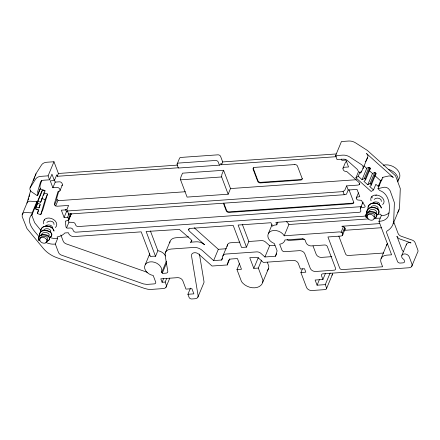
<?xml version="1.0" encoding="UTF-8"?>
<svg xmlns="http://www.w3.org/2000/svg" width="440" height="440" viewBox="0 0 440 440"><rect width="100%" height="100%" fill="white"/><g stroke="black" fill="none" stroke-linecap="round" stroke-linejoin="round"><path stroke-width="0.66" d="M40.607 231.38C40.645 224.01 52.74 224.736 54.049 231.083C52.696 225.302 42.323 224.004 40.678 230.225M39.688 235.015C39.226 225.605 58.294 232.144 49.605 237.716M180.565 179.839L180.785 177.337L182.523 173.162L223.591 170.274L230.505 188.568L228.157 194.211L187.088 197.093L180.565 179.839L221.634 176.952L228.157 194.211M221.634 176.952L221.854 174.449L223.591 170.274M47.427 239.971C49.434 235.081 38.247 234.933 39.837 240.427L38.77 240.284C36.196 231.396 53.983 233.69 48.549 240.647M374.732 216.964C376.745 212.08 365.558 211.931 367.147 217.426L366.075 217.278C363.506 208.389 381.288 210.689 375.859 217.641M30.608 190.674L26.923 203.176L22.22 214.456L22.198 216.634L26.939 228.509L43.384 248.507A24.563 17.919 22.6 0 0 57.074 257.757L144.628 288.459L147.994 289.284L151.316 289.41L163.416 288.563A4.466 3.256 22.6 0 0 166.215 284.823L165.171 282.062L166.705 278.382M33.517 180.802L34.683 176.858M28.166 200.118L28.743 198.165M29.128 196.856L29.706 194.904M35.283 175.989L36.135 173.426L41.52 164.984A8.932 6.518 22.6 0 1 46.778 162.25L53.977 161.744L58.41 173.476L57.239 176.297L178.387 167.783M41.657 180.433L39.958 186.203L40.282 188.914L44.831 190.509L40.673 202.257L38.781 201.597L37.807 201.559L37.24 202.092L37.417 202.884L38.225 203.472L40.123 204.138L39.012 207.9L37.12 207.235L36.146 207.196L35.58 207.73L35.75 208.527L36.564 209.115L38.456 209.781L37.351 213.538L40.717 214.72L43.065 209.077L47.504 194.04L44.138 192.858M39.424 237.127C34.964 231.583 25.954 223.328 30.943 215.441L31.928 214.924L32.159 212.938L36.861 201.657L30.338 201.19A4.466 3.256 22.6 0 0 26.923 203.176M40.469 188.287L37.697 195.349L37.246 195.679L31.697 191.912A4.46 3.256 22.6 0 1 29.981 188.133L35.976 173.723M36.861 201.657L36.817 203.016L31.928 214.924M40.717 214.72L45.15 199.678L47.504 194.04M58.806 191.103L56.738 198.121L56.936 199.304L54.582 204.941L55.671 205.915L57.145 206.228L68.607 205.42L66.864 209.594L68.662 214.082L344.223 194.716L346.456 194.2L348.2 190.025L346.632 185.884L358.094 185.075L359.266 184.58L359.788 183.326M191.923 240.477L191.4 241.731L190.234 242.226L196.157 241.808A8.932 6.518 22.6 0 1 204.578 244.761L189.327 231.127L188.639 229.983L188.958 228.91L190.124 228.415L233.189 225.39L241.538 247.478L246.466 247.132L248.82 241.494L242.38 224.45M191.4 241.731L191.714 240.658L191.031 239.514L179.382 229.405L146.13 231.506L155.507 256.333L152.922 256.185L150.579 256.68L141.202 231.853L74.052 236.572A4.466 3.256 22.6 0 1 68.646 233.409L68.382 232.722L64.873 232.964A17.864 13.03 22.6 0 1 57.129 236.962L57.684 238.431L55.33 244.073L58.465 252.362A4.466 3.256 22.6 0 0 61.644 255.211L143.55 283.932L146.894 284.405L154.27 283.888A2.233 1.628 22.6 0 0 155.672 282.018L153.203 275.49A8.932 6.518 22.6 0 1 144.59 266.668A8.932 6.518 22.6 0 1 154.55 262.306A8.932 6.518 22.6 0 1 161.546 271.838L162.299 273.152L163.196 273.339L166.342 273.119L167.508 272.624L167.822 271.552L165.132 255.321A8.932 6.518 22.6 0 1 171.066 249.046L193.809 247.451A8.932 6.518 22.6 0 1 202.224 250.404L213.62 260.585L221.7 260.018L222.486 258.137M221.7 260.018L222.871 256.036L227.579 244.756A4.466 3.256 22.6 0 1 230.483 242.781L239.866 242.121M227.073 246.461L227.579 244.756M190.476 288.151L187.919 294.277L189.09 297.385A2.233 1.628 22.6 0 0 191.796 298.969L195.129 298.733A4.466 3.256 22.6 0 0 198.094 295.598L191.549 256.091A4.548 3.317 22.6 0 1 193.732 252.841A4.548 3.317 22.6 0 1 198.82 254.216L212.031 266.024L227.211 264.957L228.388 260.964A4.466 3.256 22.6 0 1 231.292 258.99L237.446 258.555L241.489 269.258L236.973 269.572L241.538 281.655A12.018 8.761 22.6 0 0 254.821 287.804A12.018 8.761 22.6 0 0 262.889 280.154L258.329 268.07L261.652 260.101M222.871 256.036A4.466 3.256 22.6 0 1 225.775 254.062L256.68 251.889A4.466 3.256 22.6 0 1 260.887 253.363L264.93 256.977L275.517 256.234L277.112 250.839L274.351 243.546A8.932 6.518 22.6 0 1 269.748 231.919A8.932 6.518 22.6 0 1 284.191 235.785L339.515 231.897L341.11 232.188L342.397 233.162L342.881 234.443L342.375 235.538L341.077 236.038L327.938 236.962L339.675 268.026A2.233 1.628 22.6 0 0 342.381 269.605L382.624 266.778L381.062 262.636A8.932 6.518 22.6 0 1 386.667 255.156L391.595 254.81L378.945 221.331L381.293 215.688L380.743 214.225A17.864 13.03 22.6 0 1 378.422 214.038L376.822 214.869M359.266 184.58L359.579 183.507L358.897 182.364L346.583 171.358L346.011 171.397A2.233 1.628 22.6 0 1 343.904 170.66A3.927 2.866 22.6 0 1 342.991 168.245L345.345 162.602A2.233 1.628 22.6 0 1 346.797 161.618M52.492 228.245C52.998 224.774 47.174 223.817 45.265 226.198M54.065 224.466C54.577 220.996 48.747 220.039 46.844 222.42M381.375 201.46C381.882 197.995 376.057 197.038 374.149 199.413M368.011 207.114C369.688 200.899 380.05 202.296 381.359 208.076C380.034 201.207 366.382 201.465 368.154 209.457M41.388 235.18C41.811 230.357 52.085 232.76 48.505 236.456M368.698 212.179C369.116 207.356 379.39 209.754 375.81 213.455M145.272 264.632L149.721 253.831A8.932 6.518 22.6 0 0 149.264 255.849M37.246 195.679L40.123 188.788M38.115 193.93L37.604 191.84L40.442 182.226A4.466 3.256 22.6 0 1 43.346 180.252L49.599 179.812L48.098 175.84L53.977 161.744M37.24 202.092L41.943 190.812L42.51 190.278L43.483 190.316L45.381 190.977M37.807 201.559L42.51 190.278M35.58 207.73L37.669 202.719M36.146 207.196L37.972 202.813M49.599 179.812L51.948 174.174L54.362 180.554L50.254 180.846L52.866 187.748L56.969 187.462A2.233 1.628 22.6 0 1 59.675 189.041A3.927 2.866 22.6 0 1 59.939 189.734A2.233 1.628 22.6 0 1 58.537 191.604L57.959 191.642L54.39 203.764L54.582 204.941M40.673 202.257L42.504 197.874M43.549 195.365L44.336 193.485M39.012 207.9L40.321 204.765M37.351 213.538L38.396 211.03M54.362 180.554L56.716 174.916L57.239 176.297M52.866 187.748L55.215 182.111L54.269 179.597M59.989 190.614L62.343 184.976M55.671 205.915L58.025 200.277L56.936 199.304M358.463 192.825L356.213 198.127L356.615 199.194L357.687 200.002L361.334 200.332L365.03 206.019L365.079 206.882L364.276 207.317L361.757 207.493A2.233 1.628 22.6 0 0 360.355 209.363L360.745 210.403A2.233 1.628 22.6 0 1 359.348 212.273L75.977 232.188A2.233 1.628 22.6 0 1 73.276 230.604L72.88 229.57A2.233 1.628 22.6 0 0 70.175 227.986L67.661 228.162L66.578 227.86L65.989 227.035L65.307 221.139L68.519 220.325L68.942 219.412L68.535 218.345L67.463 217.531L64.081 217.431L66.435 211.794L65.522 209.374M67.463 217.531L69.036 213.774M68.535 218.345L70.626 213.329M68.519 220.325L71.291 213.769L68.942 219.412M66.578 227.86L68.931 222.222L68.123 220.083M177.128 164.054L179.476 158.411A2.233 1.628 22.6 0 1 180.928 157.427L217.888 154.831A2.233 1.628 22.6 0 1 220.594 156.409L222.684 161.931L221.507 164.753L336.495 156.673M155.507 256.333L157.861 250.69L150.403 230.962M165.259 253L169.961 241.72M161.651 272.553L166.353 261.272M162.299 273.152L166.48 263.12M165.171 282.062L162.09 282.277L163.625 278.597M188.639 229.983L189.162 228.729M165.935 287.348L169.769 278.152M197.896 297.11L203.775 283.014A4.466 3.256 22.6 0 0 203.973 281.496L199.424 254.04M213.62 260.585L218.323 249.304L226.402 248.738M227.211 264.957L229.768 258.825M236.973 269.572L239.531 263.445M258.329 268.07L253.809 268.389L258.412 257.356M268.339 233.624L272.113 224.609M246.466 247.132L238.117 225.044L270.974 222.734L272.267 226.155L274.324 225.154L276.815 224.802L277.86 222.294M264.93 256.977L269.638 245.696L274.929 245.328M262.565 282.722L268.444 268.62M275.517 256.234L276.562 253.726M284.191 235.785L288.893 224.505L368.429 218.911M378.945 221.331L379.858 221.265A13.398 9.774 22.6 0 0 388.861 213.637C390.506 205.326 388.933 193.578 379.676 190.482L377.999 188.634L382.701 177.353L388.542 176.017A4.466 3.256 22.6 0 1 393.239 177.43L366.509 153.532A4.46 3.256 22.6 0 1 367.664 157.355L362.956 168.636L360.976 172.689L360.465 172.964L358.353 171.424L357.297 169.373L347.534 160.644A4.466 3.256 22.6 0 0 343.327 159.17L337.073 159.61L335.572 155.639L341.451 141.537L348.656 141.031A8.932 6.518 22.6 0 1 355.647 142.906L367.356 150.42L395.566 175.791L400.285 188.579L399.586 206.58A22.33 16.291 22.6 0 1 397.711 212.471M330.149 272.976L325.292 284.625L326.464 287.733A2.233 1.628 22.6 0 1 325.061 289.603L311.922 290.527A4.466 3.256 22.6 0 1 306.51 287.364L300.9 272.52L302.434 268.84M346.632 185.884L344.894 190.058L343.052 191.609L67.485 210.975M379.302 185.697L378.257 186.406L375.87 184.272L373.516 189.915L371.195 191.494L355.916 177.837L358.264 172.2M355.916 177.837L358.237 176.259L359.805 172.496M360.465 172.964L361.251 171.083M325.292 284.625L317.075 285.202L319.38 279.686M358.237 176.259L362.06 179.674L366.762 168.394L368.071 167.503L368.962 167.332L369.897 167.761L370.315 168.542L365.613 179.823L363.968 181.379L367.785 184.795L369.094 183.904L369.991 183.733L370.92 184.162L371.338 184.943L371.002 185.609L369.699 186.5L373.516 189.915M341.11 232.188L343.464 226.551L341.864 226.254L379.786 223.591M362.06 179.674L364.26 178.613L368.962 167.332M317.075 285.202L315.123 280.027L322.922 279.477L325.479 273.345M342.397 233.162L344.751 227.524L343.464 226.551M365.613 179.823L365.189 179.042L369.897 167.761M342.375 235.538L345.235 228.8L344.751 227.524M367.785 184.795L372.493 173.514L374.693 172.453L375.623 172.882L376.046 173.663L371.338 184.943M369.991 183.733L374.693 172.453M326.513 288.613L332.393 274.516M360.305 208.483L362.659 202.846M370.92 184.162L375.623 172.882M378.257 186.406L380.606 180.769L382.173 179.702M393.146 223.768L399.025 209.666M381.095 258.467L386.975 244.365M401.847 255.343L406.522 244.129M411.653 266.536L417.533 252.434A4.466 3.256 22.6 0 0 417.813 249.909L415.074 242.66A4.021 2.932 22.6 0 0 412.209 240.103L401.275 236.264A4.466 3.256 22.6 0 1 398.09 233.42L393.624 221.601M356.213 198.127L356.631 197.208L359.766 196.653L357.027 189.404L348.2 190.025M344.729 229.9L345.235 228.8M365.965 160.831L367.664 157.355M369.98 169.208L370.315 168.542M375.705 174.328L376.046 173.663M30.096 187.82L35.64 179.08A8.932 6.518 22.6 0 1 40.898 176.347L48.098 175.84M43.236 230.648C44.561 227.15 52.443 228.641 50.578 232.408M370.541 207.647C371.866 204.149 379.753 205.634 377.883 209.407M378.422 214.016C381.942 206.487 364.859 204.781 367.098 213.422M379.462 205.629C381.282 202.174 374.396 200.536 372.576 203.198M375.727 195.635L376.343 195.085M377.999 188.634L383.84 187.297A4.466 3.256 22.6 0 1 388.536 188.711L390.165 190.773L394.405 202.681L393.707 220.682A22.33 16.291 22.6 0 1 387.129 230.962L386.535 231.66L386.573 232.59L397.491 261.481A2.233 1.628 22.6 0 0 400.191 263.065L403.068 262.862A2.233 1.628 22.6 0 0 404.47 260.992L403.909 259.507A4.021 2.932 22.6 0 1 402.919 254.293A4.021 2.932 22.6 0 1 409.195 256.762L411.934 264.011A4.466 3.256 22.6 0 1 409.129 267.751L322.889 273.812A2.233 1.628 22.6 0 0 321.486 275.682L322.922 279.477M377.817 214.368C384.125 207.141 364.7 203.555 367.186 213.098M365.173 161.684L365.684 161.409M219.417 165.154L218.246 162.052A2.233 1.628 22.6 0 0 215.54 160.468L178.58 163.064A2.233 1.628 22.6 0 0 177.177 164.934L178.349 168.041L219.417 165.154L220.418 164.725L220.985 163.372L221.507 164.753M49.517 237.87C58.487 231.616 37.147 226.012 39.792 236.429M374.847 218.29C382.767 212.652 363.622 208.032 366.075 217.278M46.788 241.071L47.74 240.95M46.613 241.406C57.09 237.221 36.515 229.955 38.77 240.284M58.41 173.476L177.507 165.105M222.684 161.931L336.303 153.945M335.572 155.639L342.771 155.133A8.932 6.518 22.6 0 1 349.767 157.003L361.801 164.813A4.46 3.256 22.6 0 1 362.956 168.636M55.215 182.111L59.323 181.819A2.233 1.628 22.6 0 1 62.029 183.403A3.927 2.866 22.6 0 1 62.288 184.09A2.233 1.628 22.6 0 1 61.826 185.658M185.334 191.741L59.494 200.585L58.025 200.277M230.505 188.568L356.345 179.724M66.776 209.803L61.342 210.183L64.081 217.431M66.435 211.794L67.804 211.695M361.697 206.63L78.331 226.545A2.233 1.628 22.6 0 1 75.625 224.966L75.234 223.927A2.233 1.628 22.6 0 0 72.529 222.349L68.931 222.222M57.684 238.431L56.771 238.497A13.398 9.774 22.6 0 1 50.529 237.688M381.293 215.688L382.206 215.622A13.398 9.774 22.6 0 0 389.026 212.834M373.912 218.526L380.083 218.091M55.33 244.073L54.417 244.134A13.398 9.774 22.6 0 1 45.749 242.352M188.551 236.869L175.774 237.771A8.932 6.518 22.6 0 0 169.769 242.853M344.113 230.351L381.629 227.711M248.82 241.494L261.382 240.609A4.466 3.256 22.6 0 1 265.595 242.083L269.638 245.696M304.09 239.382L289.41 240.411A2.343 1.711 22.6 0 1 287.144 239.591M331.832 256.658L321.563 257.384A4.466 3.256 22.6 0 1 316.157 254.221L313.011 245.905M383.73 253.011L348.26 255.508A2.233 1.628 22.6 0 1 345.554 253.924L338.844 236.176M300.9 272.52L305.827 272.173L304.524 268.725L300.421 269.011L298.337 263.5A4.466 3.256 22.6 0 0 292.925 260.337L263.346 262.416L259.287 258.791A4.466 3.256 22.6 0 0 255.079 257.318L249.766 257.692L253.809 268.389M187.919 294.277L193.875 293.86L191.917 288.684L185.961 289.102L182.831 280.819A4.466 3.256 22.6 0 0 177.419 277.656L160.787 278.822L162.09 282.277M41.784 198.501L45.15 199.678M34.463 208.654L38.44 210.051M147.609 272.426L66.352 243.931A4.466 3.256 22.6 0 1 63.168 241.082L60.863 234.982M32.159 212.938L25.636 212.471A4.466 3.256 22.6 0 0 22.22 214.456M364.26 178.613L365.189 179.042M363.897 165.831L366.762 168.394M369.149 170.528L372.493 173.514M374.88 175.648L380.606 180.769M194.238 227.777L218.323 249.304M40.931 230.478L34.656 222.723L31.652 214.907M68.431 213.736L68.662 214.082M382.701 177.353L382.932 177.903M366.327 211.778L366.586 212.471A4.466 3.256 22.6 0 1 366.773 213.813M341.352 159.077L341.836 160.353L345.945 160.066L348.552 166.969L344.443 167.255A2.233 1.628 22.6 0 0 342.991 168.245M349.019 189.805L353.579 201.889A2.233 1.628 22.6 0 1 352.182 203.759L228.976 212.416A2.233 1.628 22.6 0 1 226.27 210.832L223.388 203.203M343.052 191.609L344.223 194.716M276.815 224.802L275.902 222.387L363.786 216.211A4.466 3.256 22.6 0 0 366.306 214.995M267.328 262.24L268.774 266.052A12.012 8.761 22.6 0 1 267.168 270.831M223.867 203.274L226.507 210.271A2.233 1.628 22.6 0 0 229.213 211.849L352.413 203.192A2.233 1.628 22.6 0 0 353.87 202.202M44.742 220.479A6.925 5.049 22.6 0 1 44.594 219.423M43.731 223.823A6.925 5.049 22.6 0 1 51.315 218.444A6.925 5.049 22.6 0 1 55.313 227.573M157.861 250.69A8.932 6.518 22.6 0 1 165.688 255.976M253.325 167.816A2.233 1.628 22.6 0 0 253.38 168.696L257.945 180.78A2.233 1.628 22.6 0 0 260.651 182.358L300.894 179.531A2.233 1.628 22.6 0 0 302.346 178.541M286.33 221.612A8.932 6.518 22.6 0 1 288.893 224.505M332.343 273.631A2.233 1.628 22.6 0 1 331.881 275.198M362.709 203.726A2.233 1.628 22.6 0 1 363.171 202.158M386.59 245.68A8.932 6.518 22.6 0 1 387.502 243.485M372.213 198A6.925 5.049 22.6 0 1 371.905 196.422M371.041 200.822A6.925 5.049 22.6 0 1 378.62 195.443A6.925 5.049 22.6 0 1 382.624 204.573M403.783 251.625A2.233 1.628 22.6 0 1 402.193 250.201L396.918 236.242A4.466 3.256 22.6 0 0 400.098 239.085L411.032 242.919A4.021 2.932 22.6 0 0 406.324 245.075M383.257 165.237A11.501 8.388 22.6 0 1 397.001 169.373A11.501 8.388 22.6 0 1 397.854 180.406M388.828 169.505A11.501 8.388 22.6 0 1 397.875 181.836M294.789 164.56L254.546 167.393A2.233 1.628 22.6 0 0 253.143 169.263L257.708 181.34A2.233 1.628 22.6 0 0 260.414 182.924L300.658 180.092A2.233 1.628 22.6 0 0 302.06 178.222L297.495 166.144A2.233 1.628 22.6 0 0 294.789 164.56M302.473 238.75L284.95 239.982A8.932 6.518 22.6 0 1 279.664 244.206L281.831 249.942A2.343 1.711 22.6 0 0 284.702 251.691L299.387 250.657A4.466 3.256 22.6 0 1 304.799 253.825L310.277 268.318A4.466 3.256 22.6 0 0 315.684 271.48L334.164 270.182A2.233 1.628 22.6 0 0 335.566 268.312L327.349 246.571A2.233 1.628 22.6 0 0 324.643 244.987L311.504 245.911A4.466 3.256 22.6 0 1 306.091 242.748L305.179 240.334A2.233 1.628 22.6 0 0 302.473 238.75M374.088 216.843L374 216.656A3.817 2.783 22.6 0 0 367.736 214.99A3.817 2.783 22.6 0 0 370.018 220A3.817 2.783 22.6 0 0 374.165 217.025L374.088 216.843M46.783 239.844L46.69 239.663A3.817 2.783 22.6 0 0 40.431 237.99A3.817 2.783 22.6 0 0 42.708 243.001A3.817 2.783 22.6 0 0 46.86 240.026L46.783 239.844"/></g></svg>
